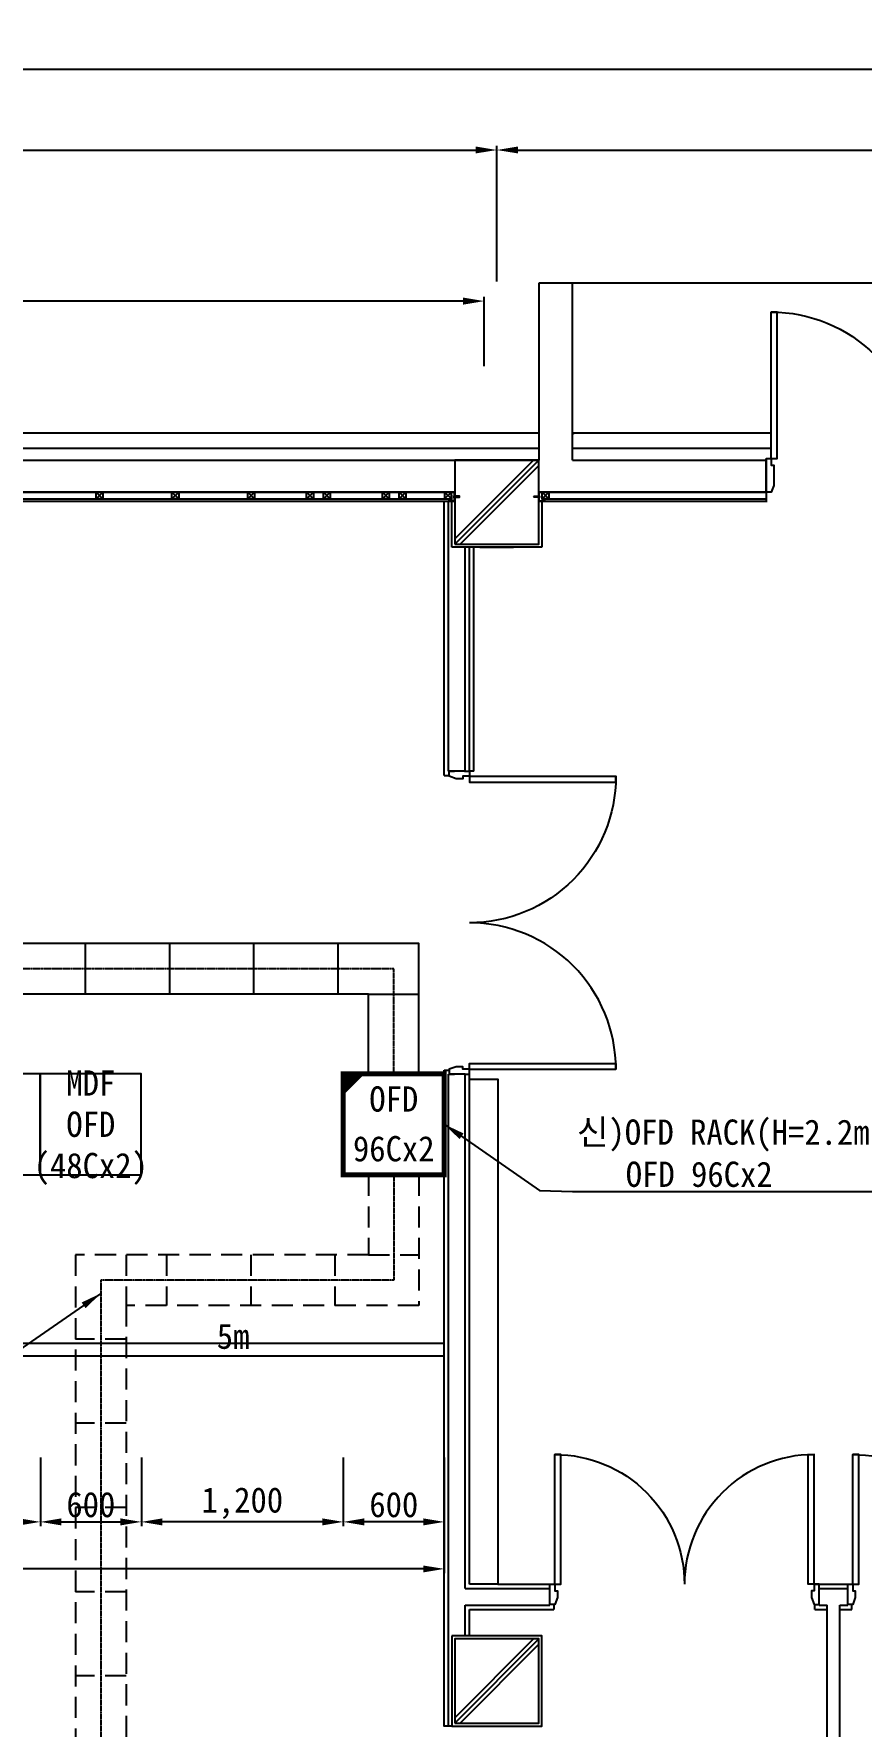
# Model space of a CAD drawing. Header units: millimetres. Extents: x 201927 to 251817, y -167087 to -100284.
# Drawn here: x 222893 to 227809, y -153485 to -143436 of the extents above; entities that cross this region are included whole.
import ezdxf
from ezdxf.enums import TextEntityAlignment as Align

# ---------------------------------------------------------------- set-up
doc = ezdxf.new("R2010")
doc.units = ezdxf.units.MM
doc.linetypes.add('HIDDEN', pattern=[0.375, 0.25, -0.125])
doc.linetypes.add('HIDDEN2', pattern=[0.1875, 0.125, -0.0625])
for name, color, linetype in [('TT-BASE', 253, 'Continuous'), ('TT-CABL', 4, 'Continuous'), ('TT-TRAY', 4, 'Continuous'), ('TZ-BASE', 253, 'Continuous'), ('TZ-DIMS', 1, 'Continuous'), ('TZ-LEAL', 1, 'Continuous'), ('TZ-LEAT', 3, 'Continuous'), ('TZ-LINE', 4, 'Continuous'), ('TZ-TEX2', 3, 'Continuous'), ('TZ-TEXT', 3, 'Continuous')]:
    doc.layers.add(name, color=color, linetype=linetype)
doc.styles.get("Standard").update_dxf_attribs({"font": 'GulimChe.ttf'})
doc.linetypes.add('BATTINB', pattern='A,0,-0.0025,[134,GulimChe.ttf,S=0.0025,R=0,X=-0.0025,Y=0.01],-0.005,[134,GulimChe.ttf,S=0.0025,R=180,X=0.0025,Y=0.01],-0.0025', length=0.01)
doc.dimstyles.new('D50', dxfattribs={"dimscale": 50, "dimtxt": 3, "dimasz": 2.5, "dimexe": 0.5, "dimexo": 0.5, "dimgap": 0.5, "dimtad": 1, "dimdec": 0, "dimzin": 1, "dimdsep": 46, "dimlunit": 6, "dimtxsty": 'Standard', "dimcen": 1, "dimclrd": 1, "dimclre": 1, "dimclrt": 3, "dimadec": 0, "dimazin": 0, "dimtfac": 1, "dimtdec": 0, "dimtix": 1, "dimtmove": 2, "dimatfit": 3, "dimfxl": 0, "dimtvp": 2, "dimlwd": -1, "dimlwe": -1, "dimarcsym": 0})

# ---------------------------------------------------------------- blocks, each defined once
blk = doc.blocks.new('*D20')
at = {"layer": 'DEFPOINTS', "color": 0, "ltscale": 0.1}
for p in [(225644, -144126), (215644, -144931), (225644, -144931)]:
    blk.add_point(p, dxfattribs=at)
at = {"layer": 'TZ-DIMS', "color": 1, "ltscale": 0.1}
for p, q in [((215644, -144906), (215644, -144101)), ((215769, -144126), (225519, -144126)), ((225644, -144906), (225644, -144101))]:
    blk.add_line(p, q, dxfattribs=at)
for points in [[(215769, -144105), (215769, -144146), (215644, -144126)], [(225519, -144105), (225519, -144146), (225644, -144126)]]:
    blk.add_solid(points, dxfattribs=at)
at = {"layer": 'TZ-DIMS', "color": 3, "ltscale": 0.1, "insert": (220644, -144014), "char_height": 150, "attachment_point": 5}
blk.add_mtext('10,000', dxfattribs=at)
blk = doc.blocks.new('*D21')
at = {"layer": 'DEFPOINTS', "color": 0, "ltscale": 0.1}
for p in [(230644, -144126), (225644, -144931), (230644, -144931)]:
    blk.add_point(p, dxfattribs=at)
at = {"layer": 'TZ-DIMS', "color": 1, "ltscale": 0.1}
for p, q in [((225644, -144906), (225644, -144101)), ((225769, -144126), (230519, -144126)), ((230644, -144906), (230644, -144101))]:
    blk.add_line(p, q, dxfattribs=at)
for points in [[(225769, -144105), (225769, -144146), (225644, -144126)], [(230519, -144105), (230519, -144146), (230644, -144126)]]:
    blk.add_solid(points, dxfattribs=at)
at = {"layer": 'TZ-DIMS', "color": 3, "ltscale": 0.1, "insert": (228144, -144015), "char_height": 150, "attachment_point": 5}
blk.add_mtext('5,000', dxfattribs=at)
blk = doc.blocks.new('*D23')
at = {"layer": 'DEFPOINTS', "color": 0, "ltscale": 0.1}
for p in [(235644, -143646), (208644, -144931), (235644, -144931)]:
    blk.add_point(p, dxfattribs=at)
at = {"layer": 'TZ-DIMS', "color": 1, "ltscale": 0.1}
for p, q in [((208644, -144906), (208644, -143621)), ((208769, -143646), (235519, -143646)), ((235644, -144906), (235644, -143621))]:
    blk.add_line(p, q, dxfattribs=at)
for points in [[(208769, -143625), (208769, -143666), (208644, -143646)], [(235519, -143625), (235519, -143666), (235644, -143646)]]:
    blk.add_solid(points, dxfattribs=at)
at = {"layer": 'TZ-DIMS', "color": 3, "ltscale": 0.1, "insert": (222144, -143535), "char_height": 150, "attachment_point": 5}
blk.add_mtext('27,000', dxfattribs=at)
blk = doc.blocks.new('*D38')
at = {"layer": 'DEFPOINTS', "color": 0}
for p in [(215912, -145023), (215912, -145434), (225569, -145434)]:
    blk.add_point(p, dxfattribs=at)
at = {"layer": 'TZ-DIMS', "color": 1}
for p, q in [((215912, -145409), (215912, -144998)), ((225569, -145409), (225569, -144998)), ((225444, -145023), (216037, -145023))]:
    blk.add_line(p, q, dxfattribs=at)
for points in [[(216037, -145002), (216037, -145044), (215912, -145023)], [(225444, -145002), (225444, -145044), (225569, -145023)]]:
    blk.add_solid(points, dxfattribs=at)
at = {"layer": 'TZ-DIMS', "color": 3, "insert": (220740, -144912), "char_height": 150, "attachment_point": 5}
blk.add_mtext('9,657', dxfattribs=at)
blk = doc.blocks.new('*D49')
at = {"layer": 'DEFPOINTS', "color": 0}
for p in [(222932, -151865), (223532, -151865), (223532, -152272)]:
    blk.add_point(p, dxfattribs=at)
at = {"layer": 'TZ-DIMS', "color": 1}
for p, q in [((222932, -151890), (222932, -152297)), ((223532, -151890), (223532, -152297)), ((223057, -152272), (223407, -152272))]:
    blk.add_line(p, q, dxfattribs=at)
for points in [[(223057, -152251), (223057, -152293), (222932, -152272)], [(223407, -152251), (223407, -152293), (223532, -152272)]]:
    blk.add_solid(points, dxfattribs=at)
at = {"layer": 'TZ-DIMS', "color": 3, "insert": (223232, -152170), "char_height": 150, "attachment_point": 5}
blk.add_mtext('600', dxfattribs=at)
blk = doc.blocks.new('*D50')
at = {"layer": 'DEFPOINTS', "color": 0}
for p in [(222332, -151865), (222932, -151865), (222332, -152272)]:
    blk.add_point(p, dxfattribs=at)
at = {"layer": 'TZ-DIMS', "color": 1}
for p, q in [((222332, -151890), (222332, -152297)), ((222932, -151890), (222932, -152297)), ((222807, -152272), (222457, -152272))]:
    blk.add_line(p, q, dxfattribs=at)
for points in [[(222457, -152251), (222457, -152293), (222332, -152272)], [(222807, -152251), (222807, -152293), (222932, -152272)]]:
    blk.add_solid(points, dxfattribs=at)
at = {"layer": 'TZ-DIMS', "color": 3, "insert": (222632, -152170), "char_height": 150, "attachment_point": 5}
blk.add_mtext('600', dxfattribs=at)
blk = doc.blocks.new('*D51')
at = {"layer": 'DEFPOINTS', "color": 0}
for p in [(223532, -151865), (224732, -151865), (223532, -152272)]:
    blk.add_point(p, dxfattribs=at)
at = {"layer": 'TZ-DIMS', "color": 1}
for p, q in [((223532, -151890), (223532, -152297)), ((224732, -151890), (224732, -152297)), ((224607, -152272), (223657, -152272))]:
    blk.add_line(p, q, dxfattribs=at)
for points in [[(223657, -152251), (223657, -152293), (223532, -152272)], [(224607, -152251), (224607, -152293), (224732, -152272)]]:
    blk.add_solid(points, dxfattribs=at)
at = {"layer": 'TZ-DIMS', "color": 3, "insert": (224132, -152161), "char_height": 150, "attachment_point": 5}
blk.add_mtext('1,200', dxfattribs=at)
blk = doc.blocks.new('*D52')
at = {"layer": 'DEFPOINTS', "color": 0}
for p in [(224732, -151865), (225332, -151865), (224732, -152272)]:
    blk.add_point(p, dxfattribs=at)
at = {"layer": 'TZ-DIMS', "color": 1}
for p, q in [((224732, -151890), (224732, -152297)), ((225332, -151890), (225332, -152297)), ((225207, -152272), (224857, -152272))]:
    blk.add_line(p, q, dxfattribs=at)
for points in [[(224857, -152251), (224857, -152293), (224732, -152272)], [(225207, -152251), (225207, -152293), (225332, -152272)]]:
    blk.add_solid(points, dxfattribs=at)
at = {"layer": 'TZ-DIMS', "color": 3, "insert": (225032, -152170), "char_height": 150, "attachment_point": 5}
blk.add_mtext('600', dxfattribs=at)
blk = doc.blocks.new('*D53')
at = {"layer": 'DEFPOINTS', "color": 0}
for p in [(215912, -151865), (225332, -151865), (215912, -152551)]:
    blk.add_point(p, dxfattribs=at)
at = {"layer": 'TZ-DIMS', "color": 1}
for p, q in [((215912, -151890), (215912, -152576)), ((225332, -151890), (225332, -152576)), ((225207, -152551), (216037, -152551))]:
    blk.add_line(p, q, dxfattribs=at)
for points in [[(216037, -152531), (216037, -152572), (215912, -152551)], [(225207, -152531), (225207, -152572), (225332, -152551)]]:
    blk.add_solid(points, dxfattribs=at)
at = {"layer": 'TZ-DIMS', "color": 3, "insert": (220622, -152440), "char_height": 150, "attachment_point": 5}
blk.add_mtext('9,420', dxfattribs=at)

msp = doc.modelspace()

# ---------------------------------------------------------------- hatches: boundary and pattern name
at = {"layer": 'TZ-LINE'}
h = msp.add_hatch(color=256, dxfattribs=at)
h.dxf.hatch_style = 1
h.paths.add_polyline_path([(224849.2, -149610.9), (224731.6, -149610.9), (224731.6, -149728.5)])

# ---------------------------------------------------------------- linework, layer by layer
at = {"layer": 'TT-BASE'}
for points in [[(222331.6, -150210.9), (222931.6, -150210.9), (222931.6, -149610.9), (222331.6, -149610.9)], [(222931.6, -150210.9), (223531.6, -150210.9), (223531.6, -149610.9), (222931.6, -149610.9)]]:
    msp.add_lwpolyline(points, close=True, dxfattribs=at)
msp.add_lwpolyline([(225375.9, -153484.9), (225331.6, -153484.9), (225331.6, -149589.4)], dxfattribs=at)
at = {"layer": 'TT-CABL', "linetype": 'HIDDEN'}
for points in [[(225031.6, -149610.9), (225031.6, -148988), (217670, -148988), (217670, -161467.1)], [(225031.6, -150210.9), (225031.6, -150836.4), (223291.7, -150836.4), (223291.7, -161466.9)]]:
    msp.add_lwpolyline(points, dxfattribs=at)
at = {"layer": 'TT-TRAY'}
for points in [[(225181.6, -149610.9), (225181.6, -148838), (217520, -148838), (217520, -161467.1)], [(223198.6, -148838), (223198.6, -149138)], [(223698.6, -148838), (223698.6, -149138)], [(224198.6, -148838), (224198.6, -149138)], [(224698.6, -148838), (224698.6, -149138)], [(224881.6, -149610.9), (224881.6, -149138), (217820, -149138), (217820, -161467.1)], [(224881.6, -149138), (225181.6, -149138)]]:
    msp.add_lwpolyline(points, dxfattribs=at)
at = {"layer": 'TT-TRAY', "linetype": 'HIDDEN2', "ltscale": 1000}
for points in [[(224881.6, -150210.9), (224881.6, -150686.4), (223141.7, -150686.4), (223141.7, -161466.9)], [(225181.6, -150210.9), (225181.6, -150986.4), (223441.7, -150986.4), (223441.7, -161466.9)], [(223441.7, -150686.4), (223441.7, -150986.4)], [(223681.6, -150686.4), (223681.6, -150986.4)], [(224181.6, -150686.4), (224181.6, -150986.4)], [(224681.6, -150686.4), (224681.6, -150986.4)], [(224881.6, -150686.4), (225181.6, -150686.4)], [(223441.7, -151186.4), (223141.7, -151186.4)], [(223441.7, -151686.4), (223141.7, -151686.4)], [(223441.7, -152186.4), (223141.7, -152186.4)], [(223441.7, -152686.4), (223141.7, -152686.4)], [(223441.7, -153186.4), (223141.7, -153186.4)]]:
    msp.add_lwpolyline(points, dxfattribs=at)
at = {"layer": 'TZ-BASE', "linetype": 'BATTINB'}
for p, q in [((230393.9, -144917.1), (225893.9, -144917.1)), ((225893.9, -144917.1), (225893.9, -145806.9)), ((225893.9, -145966.9), (225393.9, -146466.9)), ((225862.1, -145966.9), (225393.9, -146435.1)), ((225893.9, -145966.9), (225393.9, -146466.9)), ((225862.1, -145966.9), (225393.9, -146435.1)), ((225893.9, -145998.7), (225425.7, -146466.9)), ((225893.9, -145998.7), (225425.7, -146466.9)), ((225375.9, -146484.9), (225375.9, -146174.9)), ((225911.9, -146211.9), (225911.9, -146484.9)), ((225911.9, -146484.9), (225375.9, -146484.9)), ((225506.6, -147814.4), (225481.6, -147814.4)), ((225982.1, -152761.9), (225982.1, -152791.9)), ((227533.9, -152791.9), (227533.9, -152761.9)), ((227753.8, -152791.9), (227753.8, -152761.9)), ((225893.9, -152966.9), (225393.9, -153466.9)), ((225862.1, -152966.9), (225393.9, -153435.1)), ((225893.9, -152998.7), (225425.7, -153466.9))]:
    msp.add_line(p, q, dxfattribs=at)
at = {"layer": 'TZ-BASE', "ltscale": 0.1}
for p, q in [((225893.9, -145806.9), (215375.9, -145806.9)), ((227273.9, -145806.9), (226093.9, -145806.9)), ((226100.8, -145806.9), (226093.9, -145813.8)), ((227273.9, -145891), (227268.3, -145896.6)), ((215894, -145966.8), (225893.9, -145966.8)), ((226093.9, -145966.8), (227243.9, -145966.8)), ((227243.9, -145957.9), (227243.9, -146157.9)), ((227243.9, -146156.9), (227243.9, -146216.9)), ((225331.6, -147839.4), (225331.6, -146210.9)), ((225356.6, -147814.4), (225356.6, -146210.9)), ((225456.6, -147814.4), (225456.6, -146484.9)), ((225481.6, -147814.4), (225481.6, -146484.9)), ((225506.6, -147814.4), (225506.6, -146484.9)), ((225543.9, -146484.9), (225743.9, -146484.9)), ((225543.9, -146485), (225743.9, -146485)), ((225456.6, -147814.4), (225356.6, -147814.4)), ((225331.6, -147839.4), (225361.6, -147839.4)), ((225331.6, -149589.4), (225361.6, -149589.4)), ((225356.6, -153484.9), (225356.6, -149614.4)), ((225456.6, -149614.4), (225356.6, -149614.4)), ((225456.6, -152666.9), (225456.6, -149614.4)), ((225481.6, -152641.9), (225481.6, -149614.4)), ((215911.6, -151210.9), (225331.6, -151210.9)), ((215911.6, -151286.9), (225331.6, -151286.9)), ((225456.6, -152666.9), (225958.9, -152666.9)), ((225650.9, -152641.9), (225983.9, -152641.9)), ((225958.9, -152766.9), (225958.9, -152666.9)), ((227533.9, -152641.9), (227753.8, -152641.9)), ((227558.9, -152766.9), (227558.9, -152666.9)), ((227558.9, -152666.9), (227728.8, -152666.9)), ((227728.8, -152766.9), (227728.8, -152666.9)), ((225456.6, -152948.9), (225456.6, -152766.9)), ((225456.6, -152766.9), (225958.9, -152766.9)), ((225456.6, -152948.9), (225456.6, -152766.9)), ((225481.6, -152948.9), (225481.6, -152791.9)), ((225481.6, -152791.9), (225982.1, -152791.9)), ((225481.6, -152948.9), (225481.6, -152791.9)), ((227533.9, -152791.9), (227605.9, -152791.9)), ((227558.9, -152766.9), (227605.9, -152766.9)), ((227605.9, -156754.9), (227605.9, -152766.9)), ((227681.9, -156678.9), (227681.9, -152766.9)), ((227681.9, -152766.9), (227728.8, -152766.9)), ((227681.9, -152791.9), (227753.8, -152791.9))]:
    msp.add_line(p, q, dxfattribs=at)
at = {"layer": 'TZ-BASE'}
for p, q in [((225393.9, -146156.9), (215893.6, -146156.9)), ((215893.6, -146157.9), (225393.9, -146157.9)), ((220913.9, -146197.9), (225373.9, -146197.9)), ((223383.9, -146157.9), (223383.9, -146157.6)), ((223833.9, -146157.9), (223833.9, -146157.6)), ((224183.9, -146157.9), (224183.9, -146157.6)), ((224283.9, -146157.9), (224283.9, -146157.6)), ((224633.9, -146157.9), (224633.9, -146157.6)), ((224733.9, -146157.9), (224733.9, -146157.6)), ((225083.9, -146157.9), (225083.9, -146157.6)), ((225373.6, -146197.9), (225373.6, -146210.9)), ((225373.9, -146197.9), (225373.9, -146210.9)), ((225392.6, -146210.2), (225392.6, -146158.6)), ((225392.9, -146210.2), (225392.9, -146158.6)), ((225393.6, -146156.9), (225393.6, -146211.9)), ((227274.3, -146156.9), (225893.9, -146156.9)), ((225893.9, -146156.9), (225893.9, -146211.9)), ((225893.9, -146156.9), (225893.9, -146211.9)), ((225893.9, -146156.9), (225893.9, -146211.9)), ((225893.9, -146157.9), (227243.9, -146157.9)), ((225894.9, -146210.2), (225894.9, -146158.6)), ((225894.9, -146210.2), (225894.9, -146158.6)), ((225913.9, -146197.9), (227243.9, -146197.9)), ((225913.9, -146197.9), (225913.9, -146210.9)), ((225983.9, -146157.9), (225983.9, -146157.6)), ((220913.9, -146210.9), (225373.9, -146210.9)), ((225353.6, -146210.9), (225391.9, -146210.9)), ((225353.9, -146210.9), (225392.2, -146210.9)), ((225393.6, -146211.9), (225354.3, -146211.9)), ((225393.9, -146211.9), (225354.6, -146211.9)), ((225893.9, -146211.9), (225933.2, -146211.9)), ((225933.9, -146210.9), (225895.6, -146210.9)), ((225913.9, -146210.9), (227243.9, -146210.9))]:
    msp.add_line(p, q, dxfattribs=at)
at = {"layer": 'TZ-BASE', "linetype": 'BATTINB', "ltscale": 0.1}
for p, q in [((223303.9, -146197.9), (223263.9, -146157.9)), ((223263.9, -146197.9), (223303.9, -146157.9)), ((223753.9, -146197.9), (223713.9, -146157.9)), ((223713.9, -146197.9), (223753.9, -146157.9)), ((224203.9, -146197.9), (224163.9, -146157.9)), ((224163.9, -146197.9), (224203.9, -146157.9)), ((224553.9, -146197.9), (224513.9, -146157.9)), ((224513.9, -146197.9), (224553.9, -146157.9)), ((224653.9, -146197.9), (224613.9, -146157.9)), ((224613.9, -146197.9), (224653.9, -146157.9)), ((225003.9, -146197.9), (224963.9, -146157.9)), ((224963.9, -146197.9), (225003.9, -146157.9)), ((225103.9, -146197.9), (225063.9, -146157.9)), ((225063.9, -146197.9), (225103.9, -146157.9)), ((225333.9, -146197.9), (225373.9, -146157.9)), ((225373.9, -146197.9), (225333.9, -146157.9)), ((225953.9, -146197.9), (225913.9, -146157.9)), ((225913.9, -146197.9), (225953.9, -146157.9))]:
    msp.add_line(p, q, dxfattribs=at)
at = {"layer": 'TZ-BASE', "linetype": 'BATTINB'}
for points in [[(225893.9, -144917.1), (225893.9, -145966.9)], [(226093.9, -145966.9), (226093.9, -145966.8), (226093.9, -144917.1), (225893.9, -144917.1)]]:
    msp.add_lwpolyline(points, dxfattribs=at)
at = {"layer": 'TZ-BASE', "ltscale": 0.1}
for points in [[(227273.9, -145957.9), (227273.9, -145087.9, -0.4142136), (228143.9, -145957.9, -0.4142136)], [(225481.6, -147844.4), (226351.6, -147844.4, -0.4142136), (225481.6, -148714.4, -0.4142136)], [(225481.6, -149584.4), (226351.6, -149584.4, 0.4142136), (225481.6, -148714.4, 0.4142136)], [(225988.9, -152641.9), (225988.9, -151871.9, -0.4142136), (226758.9, -152641.9, -0.4142136)], [(227528.9, -152641.9), (227528.9, -151871.9, 0.4142136), (226758.9, -152641.9, 0.4142136)], [(227758.8, -152641.9), (227758.8, -151871.9, -0.4142136), (228528.8, -152641.9, -0.4142136)]]:
    msp.add_lwpolyline(points, format="xyb", dxfattribs=at)
for points in [[(227273.9, -145957.9), (227308.9, -145957.9), (227308.9, -145087.9), (227273.9, -145087.9)], [(215493.9, -145896.6), (225893.9, -145896.6)], [(226093.9, -145896.6), (227273.9, -145896.6)], [(225451.6, -147814.4), (225481.6, -147814.4), (225481.6, -147844.4), (225441.6, -147844.4), (225441.6, -147859.4), (225401.6, -147859.4), (225361.6, -147844.4), (225361.6, -147814.4), (225391.6, -147814.4)], [(225481.6, -147844.4), (225481.6, -147879.4), (226351.6, -147879.4), (226351.6, -147844.4)], [(225451.6, -149614.4), (225481.6, -149614.4), (225481.6, -149584.4), (225441.6, -149584.4), (225441.6, -149569.4), (225401.6, -149569.4), (225361.6, -149584.4), (225361.6, -149614.4), (225391.6, -149614.4)], [(225481.6, -149584.4), (225481.6, -149549.4), (226351.6, -149549.4), (226351.6, -149584.4)], [(225988.9, -152641.9), (226023.9, -152641.9), (226023.9, -151871.9), (225988.9, -151871.9)], [(227528.9, -152641.9), (227493.9, -152641.9), (227493.9, -151871.9), (227528.9, -151871.9)], [(227758.8, -152641.9), (227793.8, -152641.9), (227793.8, -151871.9), (227758.8, -151871.9)], [(225958.9, -152671.9), (225958.9, -152641.9), (225988.9, -152641.9), (225988.9, -152681.9), (226003.9, -152681.9), (226003.9, -152721.9), (225988.9, -152761.9), (225958.9, -152761.9), (225958.9, -152731.9)], [(227558.9, -152671.9), (227558.9, -152641.9), (227528.9, -152641.9), (227528.9, -152681.9), (227513.9, -152681.9), (227513.9, -152721.9), (227528.9, -152761.9), (227558.9, -152761.9), (227558.9, -152731.9)], [(227728.8, -152671.9), (227728.8, -152641.9), (227758.8, -152641.9), (227758.8, -152681.9), (227773.8, -152681.9), (227773.8, -152721.9), (227758.8, -152761.9), (227728.8, -152761.9), (227728.8, -152731.9)]]:
    msp.add_lwpolyline(points, dxfattribs=at)
at = {"layer": 'TZ-BASE'}
for points in [[(225393.9, -146466.9), (225893.9, -146466.9), (225893.9, -145966.9), (225393.9, -145966.9)], [(223303.9, -146157.9), (223303.9, -146197.9), (223263.9, -146197.9), (223263.9, -146157.9)], [(223753.9, -146157.9), (223753.9, -146197.9), (223713.9, -146197.9), (223713.9, -146157.9)], [(224203.9, -146157.9), (224203.9, -146197.9), (224163.9, -146197.9), (224163.9, -146157.9)], [(224553.9, -146157.9), (224553.9, -146197.9), (224513.9, -146197.9), (224513.9, -146157.9)], [(224653.9, -146157.9), (224653.9, -146197.9), (224613.9, -146197.9), (224613.9, -146157.9)], [(225003.9, -146157.9), (225003.9, -146197.9), (224963.9, -146197.9), (224963.9, -146157.9)], [(225103.9, -146157.9), (225103.9, -146197.9), (225063.9, -146197.9), (225063.9, -146157.9)], [(225333.9, -146157.9), (225333.9, -146197.9), (225373.9, -146197.9), (225373.9, -146157.9)], [(225953.9, -146157.9), (225953.9, -146197.9), (225913.9, -146197.9), (225913.9, -146157.9)], [(225393.9, -153466.9), (225893.9, -153466.9), (225893.9, -152966.9), (225393.9, -152966.9)]]:
    msp.add_lwpolyline(points, close=True, dxfattribs=at)
at = {"layer": 'TZ-BASE', "ltscale": 0.1}
for points in [[(227243.9, -145957.9), (227273.9, -145957.9), (227273.9, -145997.9), (227288.9, -145997.9), (227288.9, -146117.9), (227273.9, -146157.9), (227243.9, -146157.9)], [(225481.6, -152641.9), (225481.6, -149642.2), (225650.9, -149642.2), (225650.9, -152641.9)]]:
    msp.add_lwpolyline(points, close=True, dxfattribs=at)
at = {"layer": 'TZ-BASE'}
for points in [[(225393.6, -146186.7), (225402.7, -146186.7), (225400.2, -146181.7), (225393.6, -146181.7)], [(225393.9, -146186.7), (225403, -146186.7), (225400.5, -146181.7), (225393.9, -146181.7)], [(225407.7, -146186.7), (225405.2, -146181.7), (225401.9, -146181.7), (225404.4, -146186.7), (225407.7, -146186.7)], [(225408, -146186.7), (225405.5, -146181.7), (225402.1, -146181.7), (225404.6, -146186.7), (225408, -146186.7)], [(225412.8, -146186.7), (225410.3, -146181.7), (225406.9, -146181.7), (225409.4, -146186.7), (225412.8, -146186.7)], [(225413, -146186.7), (225410.5, -146181.7), (225407.2, -146181.7), (225409.7, -146186.7), (225413, -146186.7)], [(225418.1, -146186.7), (225415.6, -146181.7), (225412.3, -146181.7), (225414.8, -146186.7), (225418.1, -146186.7)], [(225418.4, -146186.7), (225415.9, -146181.7), (225412.5, -146181.7), (225415, -146186.7), (225418.4, -146186.7)], [(225423.9, -146184.2), (225421.7, -146181.7), (225417.3, -146181.7), (225419.8, -146186.7), (225421.7, -146186.7), (225423.9, -146184.2)], [(225424.2, -146184.2), (225422, -146181.7), (225417.6, -146181.7), (225420.1, -146186.7), (225422, -146186.7), (225424.2, -146184.2)], [(225863.6, -146184.2), (225865.8, -146181.7), (225870.2, -146181.7), (225867.7, -146186.7), (225865.8, -146186.7), (225863.6, -146184.2)], [(225863.6, -146184.2), (225865.8, -146181.7), (225870.2, -146181.7), (225867.7, -146186.7), (225865.8, -146186.7), (225863.6, -146184.2)], [(225869.4, -146186.7), (225871.9, -146181.7), (225875.2, -146181.7), (225872.8, -146186.7), (225869.4, -146186.7)], [(225869.4, -146186.7), (225871.9, -146181.7), (225875.2, -146181.7), (225872.8, -146186.7), (225869.4, -146186.7)], [(225874.8, -146186.7), (225877.2, -146181.7), (225880.6, -146181.7), (225878.1, -146186.7), (225874.8, -146186.7)], [(225874.8, -146186.7), (225877.2, -146181.7), (225880.6, -146181.7), (225878.1, -146186.7), (225874.8, -146186.7)], [(225879.8, -146186.7), (225882.3, -146181.7), (225885.6, -146181.7), (225883.1, -146186.7), (225879.8, -146186.7)], [(225879.8, -146186.7), (225882.3, -146181.7), (225885.6, -146181.7), (225883.1, -146186.7), (225879.8, -146186.7)], [(225893.9, -146186.7), (225884.8, -146186.7), (225887.3, -146181.7), (225893.9, -146181.7)], [(225893.9, -146186.7), (225884.8, -146186.7), (225887.3, -146181.7), (225893.9, -146181.7)]]:
    msp.add_lwpolyline(points, dxfattribs=at)
at = {"layer": 'TZ-BASE', "linetype": 'BATTINB'}
msp.add_lwpolyline([(225375.9, -152948.9), (225375.9, -153484.9), (225911.9, -153484.9), (225911.9, -152948.9)], close=True, dxfattribs=at)
at = {"layer": 'TZ-BASE'}
for centre, radius, start, end in [((223383.2, -146157.6), 0.7, 0, 90), ((223833.2, -146157.6), 0.7, 0, 90), ((224183.2, -146157.6), 0.7, 0, 90), ((224283.2, -146157.6), 0.7, 0, 90), ((224633.2, -146157.6), 0.7, 0, 90), ((224733.2, -146157.6), 0.7, 0, 90), ((225083.2, -146157.6), 0.7, 0, 90), ((225394.2, -146184.4), 6.44, 104.71922, 255.21673), ((225394.5, -146184.4), 6.44, 104.71922, 255.21673), ((225391.9, -146210.2), 0.7, 270, 0), ((225392.2, -146210.2), 0.7, 270, 0), ((225893.3, -146184.4), 6.44, 284.78327, 75.28078), ((225893.3, -146184.4), 6.44, 284.78327, 75.28078), ((225895.6, -146210.2), 0.7, 180, 270), ((225895.6, -146210.2), 0.7, 180, 270), ((225983.2, -146157.6), 0.7, 0, 90), ((225354.3, -146211.2), 0.7, 180, 270), ((225354.6, -146211.2), 0.7, 180, 270), ((225933.2, -146211.2), 0.7, 270, 0)]:
    msp.add_arc(centre, radius, start, end, dxfattribs=at)
at = {"layer": 'TZ-LINE', "const_width": 30}
msp.add_lwpolyline([(224731.6, -150210.9), (225331.6, -150210.9), (225331.6, -149610.9), (224731.6, -149610.9)], close=True, dxfattribs=at)
at = {"layer": 'TZ-LINE', "const_width": 15}
msp.add_lwpolyline([(224731.6, -149728.5), (224849.2, -149610.9)], dxfattribs=at)

# ---------------------------------------------------------------- texts
at = {"layer": 'TZ-LEAT', "insert": (226119.4, -150285.2), "char_height": 150, "attachment_point": 7}
msp.add_mtext('{\\C6;신)OFD RACK(H=2.2m)x1\\P\\pt300;   OFD 96Cx2}', dxfattribs=at)
at = {"layer": 'TZ-TEX2'}
msp.add_text('5m', height=150, dxfattribs=at).set_placement((224077, -151169.4), align=Align.MIDDLE_CENTER)
at = {"layer": 'TZ-TEXT'}
for s, p in [('MDF', (223231.6, -149665.9)), ('OFD', (225031.6, -149760.9)), ('OFD', (223231.6, -149910.9)), ('96Cx2', (225031.6, -150056.1)), ('(48Cx2)', (223231.6, -150155.9))]:
    msp.add_text(s, height=150, dxfattribs=at).set_placement(p, align=Align.MIDDLE_CENTER)

# ---------------------------------------------------------------- dimensions: what is measured, and where the dimension line sits
at = {"layer": 'TZ-DIMS', "ltscale": 0.1}
for base, p1, p2, picture, middle in [((235643.9, -143645.6), (208643.6, -144930.9), (235643.9, -144930.9), '*D23', (222143.8, -143534.5)), ((225643.9, -144125.6), (215643.9, -144930.9), (225643.9, -144930.9), '*D20', (220643.9, -144014.4)), ((230643.9, -144125.6), (225643.9, -144930.9), (230643.9, -144930.9), '*D21', (228143.9, -144014.5))]:
    dim = msp.add_linear_dim(base=base, p1=p1, p2=p2, dimstyle='D50', dxfattribs=at)
    dim.commit()
    dim.dimension.update_dxf_attribs({"geometry": picture, "text_midpoint": middle})
at = {"layer": 'TZ-DIMS'}
for base, p1, p2, picture, middle in [((215911.6, -145023.3), (225568.9, -145434.3), (215911.6, -145434.3), '*D38', (220740.3, -144912.3)), ((215911.6, -152551.4), (225331.6, -151864.5), (215911.6, -151864.5), '*D53', (220621.6, -152440.3)), ((223531.6, -152271.7), (222931.6, -151864.5), (223531.6, -151864.5), '*D49', (223231.6, -152170))]:
    dim = msp.add_linear_dim(base=base, p1=p1, p2=p2, dimstyle='D50', dxfattribs=at)
    dim.commit()
    dim.dimension.update_dxf_attribs({"geometry": picture, "text_midpoint": middle})
for base, p1, p2, picture, middle in [((222331.6, -152271.7), (222931.6, -151864.5), (222331.6, -151864.5), '*D50', (222631.6, -152170)), ((223531.6, -152271.7), (224731.6, -151864.5), (223531.6, -151864.5), '*D51', (224131.6, -152160.5)), ((224731.6, -152271.7), (225331.6, -151864.5), (224731.6, -151864.5), '*D52', (225031.6, -152170))]:
    dim = msp.add_linear_dim(base=base, p1=p1, p2=p2, angle=180, dimstyle='D50', dxfattribs=at)
    dim.commit()
    dim.dimension.update_dxf_attribs({"geometry": picture, "text_midpoint": middle})

# ---------------------------------------------------------------- leaders
at = {"layer": 'TZ-LEAL', "annotation_type": 0, "has_hookline": 1}
for points, hookline_direction, text_width in [([(225331.6, -149910.9), (225898.5, -150303.9), (226094.4, -150310.2)], 0, 2093.6), ([(223291.7, -150914.9), (222724.8, -151308), (222528.9, -151314.2)], 1, 2851.2)]:
    msp.add_leader(points, dimstyle='D50', dxfattribs=dict(at, hookline_direction=hookline_direction, text_width=text_width))

doc.saveas('drawing.dxf')
